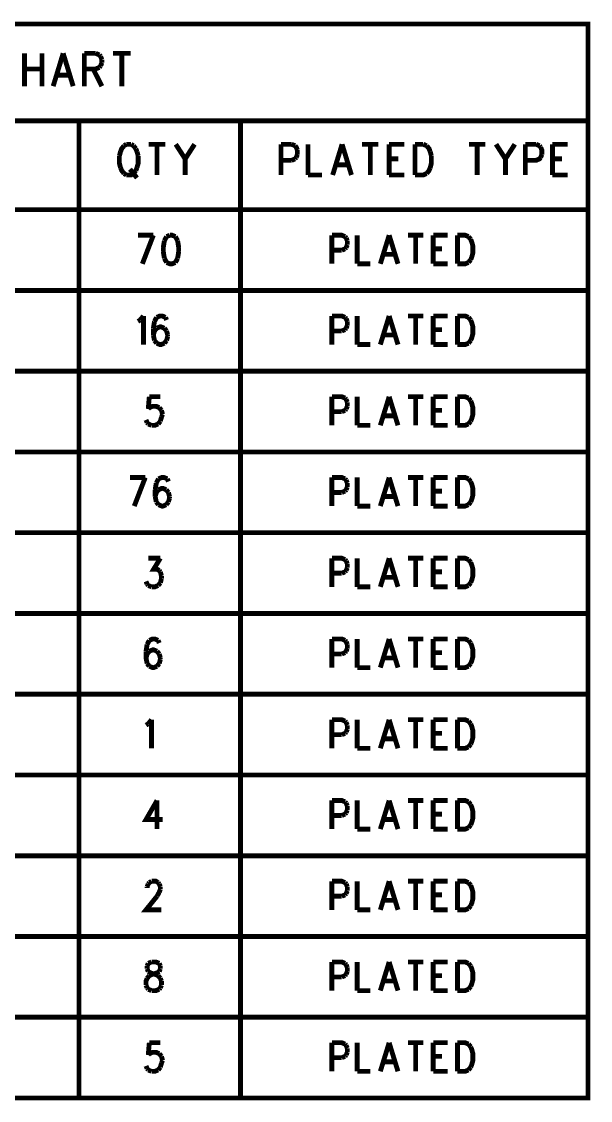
# Model space of a CAD drawing. Extents: x 7.3 to 18.3, y 4.7 to 13.
# Drawn here: x 16.522 to 18.282, y 7.992 to 11.332 of the extents above; entities that cross this region are included whole.
import ezdxf

# ---------------------------------------------------------------- set-up
doc = ezdxf.new("R2010")
doc.units = 0
doc.layers.add('DD_PHO', color=6, linetype='CONTINUOUS')

msp = doc.modelspace()

# ---------------------------------------------------------------- linework, layer by layer
at = {"layer": 'DD_PHO', "const_width": 0.015}
for points in [[(14.625, 11.325), (14.625, 8), (18.275, 8), (18.275, 11.325), (14.625, 11.325)], [(16.53136, 11.23421), (16.53136, 11.1325)], [(16.58545, 11.23421), (16.58545, 11.1325)], [(16.65113, 11.23421), (16.62022, 11.1325)], [(16.65113, 11.23421), (16.68204, 11.1325)], [(16.71681, 11.23421), (16.71681, 11.1325)], [(16.71681, 11.23421), (16.75159, 11.23421)], [(16.75159, 11.23421), (16.76318, 11.22937)], [(16.76318, 11.22937), (16.76704, 11.22453)], [(16.76704, 11.22453), (16.7709, 11.21484)], [(16.80568, 11.23421), (16.85977, 11.23421)], [(16.83272, 11.23421), (16.83272, 11.1325)], [(16.53136, 11.18578), (16.58545, 11.18578)], [(16.76318, 11.19062), (16.75159, 11.18578), (16.71681, 11.18578)], [(16.74386, 11.18578), (16.7709, 11.1325)], [(16.76704, 11.19546), (16.76318, 11.19062)], [(16.7709, 11.20515), (16.76704, 11.19546)], [(16.7709, 11.21484), (16.7709, 11.20515)], [(16.63181, 11.1664), (16.67045, 11.1664)], [(14.625, 11.025), (18.275, 11.025)], [(16.7, 11.025), (16.7, 8)], [(17.2, 11.025), (17.2, 8)], [(16.83954, 10.94812), (16.83227, 10.93906), (16.82863, 10.93)], [(16.84681, 10.95265), (16.83954, 10.94812)], [(16.86136, 10.95265), (16.84681, 10.95265)], [(16.86863, 10.94812), (16.86136, 10.95265)], [(16.8759, 10.93906), (16.86863, 10.94812)], [(16.9159, 10.95265), (16.96681, 10.95265)], [(16.94136, 10.95265), (16.94136, 10.8575)], [(16.99954, 10.95265), (17.02863, 10.90734)], [(17.05772, 10.95265), (17.02863, 10.90734)], [(17.325, 10.95265), (17.325, 10.8575)], [(17.325, 10.95265), (17.35772, 10.95265)], [(17.35772, 10.95265), (17.36863, 10.94812)], [(17.36863, 10.94812), (17.37227, 10.94359), (17.3759, 10.93453)], [(17.40863, 10.95265), (17.40863, 10.8575)], [(17.51409, 10.95265), (17.485, 10.8575)], [(17.51409, 10.95265), (17.54318, 10.8575)], [(17.5759, 10.95265), (17.62681, 10.95265)], [(17.60136, 10.95265), (17.60136, 10.8575)], [(17.65954, 10.95265), (17.65954, 10.8575)], [(17.65954, 10.95265), (17.70681, 10.95265)], [(17.73954, 10.95265), (17.73954, 10.8575)], [(17.73954, 10.95265), (17.765, 10.95265)], [(17.765, 10.95265), (17.7759, 10.94812)], [(17.7759, 10.94812), (17.78318, 10.93906), (17.78681, 10.93)], [(17.90681, 10.95265), (17.95772, 10.95265)], [(17.93227, 10.95265), (17.93227, 10.8575)], [(17.99045, 10.95265), (18.01954, 10.90734)], [(18.04863, 10.95265), (18.01954, 10.90734)], [(18.08136, 10.95265), (18.08136, 10.8575)], [(18.08136, 10.95265), (18.11409, 10.95265)], [(18.11409, 10.95265), (18.125, 10.94812)], [(18.125, 10.94812), (18.12863, 10.94359)], [(18.165, 10.95265), (18.165, 10.8575)], [(18.165, 10.95265), (18.21227, 10.95265)], [(16.82863, 10.93), (16.825, 10.9164)], [(16.825, 10.9164), (16.825, 10.89375), (16.82863, 10.88015)], [(16.87954, 10.93), (16.8759, 10.93906)], [(16.88318, 10.9164), (16.87954, 10.93)], [(16.87954, 10.88015), (16.88318, 10.89375), (16.88318, 10.9164)], [(17.3759, 10.92093), (17.37227, 10.91187)], [(17.3759, 10.93453), (17.3759, 10.92093)], [(17.78681, 10.93), (17.79045, 10.9164)], [(17.79045, 10.9164), (17.79045, 10.89375), (17.78681, 10.88015)], [(18.12863, 10.94359), (18.13227, 10.93453), (18.13227, 10.92093)], [(18.13227, 10.92093), (18.12863, 10.91187)], [(17.02863, 10.90734), (17.02863, 10.8575)], [(17.35772, 10.90281), (17.325, 10.90281)], [(17.36863, 10.90734), (17.35772, 10.90281)], [(17.37227, 10.91187), (17.36863, 10.90734)], [(17.4959, 10.88921), (17.53227, 10.88921)], [(17.65954, 10.90734), (17.68863, 10.90734)], [(18.01954, 10.90734), (18.01954, 10.8575)], [(18.12863, 10.91187), (18.125, 10.90734), (18.11409, 10.90281), (18.08136, 10.90281)], [(18.165, 10.90734), (18.19409, 10.90734)], [(16.82863, 10.88015), (16.83227, 10.87109), (16.83954, 10.86203)], [(16.83954, 10.86203), (16.84681, 10.8575)], [(16.84681, 10.8575), (16.86136, 10.8575), (16.86863, 10.86203)], [(16.85772, 10.87562), (16.87954, 10.84843)], [(16.86863, 10.86203), (16.8759, 10.87109)], [(16.8759, 10.87109), (16.87954, 10.88015)], [(17.40863, 10.8575), (17.45227, 10.8575)], [(17.65954, 10.8575), (17.70681, 10.8575)], [(17.7759, 10.86203), (17.765, 10.8575), (17.73954, 10.8575)], [(17.78681, 10.88015), (17.78318, 10.87109), (17.7759, 10.86203)], [(18.165, 10.8575), (18.21227, 10.8575)], [(18.275, 10.75), (14.625, 10.75)], [(16.8825, 10.67109), (16.93022, 10.67109)], [(16.93022, 10.67109), (16.89613, 10.5825)], [(16.96431, 10.65421), (16.9609, 10.63312)], [(16.97113, 10.66687), (16.96431, 10.65421)], [(16.98136, 10.67109), (16.97113, 10.66687)], [(16.9984, 10.66687), (16.98818, 10.67109), (16.98136, 10.67109)], [(17.00522, 10.65421), (16.9984, 10.66687)], [(17.00863, 10.63312), (17.00522, 10.65421)], [(17.4825, 10.67109), (17.4825, 10.5825)], [(17.4825, 10.67109), (17.51318, 10.67109), (17.5234, 10.66687)], [(17.5234, 10.66687), (17.52681, 10.66265)], [(17.52681, 10.66265), (17.53022, 10.65421)], [(17.53022, 10.65421), (17.53022, 10.64156)], [(17.5609, 10.67109), (17.5609, 10.5825)], [(17.65977, 10.67109), (17.6325, 10.5825)], [(17.65977, 10.67109), (17.68704, 10.5825)], [(17.71772, 10.67109), (17.76545, 10.67109)], [(17.74159, 10.67109), (17.74159, 10.5825)], [(17.79613, 10.67109), (17.79613, 10.5825)], [(17.79613, 10.67109), (17.84045, 10.67109)], [(17.87113, 10.67109), (17.87113, 10.5825)], [(17.87113, 10.67109), (17.895, 10.67109), (17.90522, 10.66687)], [(17.90522, 10.66687), (17.91204, 10.65843)], [(17.91204, 10.65843), (17.91545, 10.65), (17.91886, 10.63734), (17.91886, 10.61625), (17.91545, 10.60359), (17.91204, 10.59515)], [(16.9609, 10.63312), (16.9609, 10.62046)], [(16.9609, 10.62046), (16.96431, 10.59937)], [(17.00522, 10.59937), (17.00863, 10.62046)], [(17.00863, 10.62046), (17.00863, 10.63312)], [(17.51318, 10.62468), (17.4825, 10.62468)], [(17.5234, 10.6289), (17.51318, 10.62468)], [(17.52681, 10.63312), (17.5234, 10.6289)], [(17.53022, 10.64156), (17.52681, 10.63312)], [(17.79613, 10.6289), (17.8234, 10.6289)], [(16.96431, 10.59937), (16.97113, 10.58671)], [(16.97113, 10.58671), (16.98136, 10.5825), (16.98818, 10.5825), (16.9984, 10.58671)], [(16.9984, 10.58671), (17.00522, 10.59937)], [(17.5609, 10.5825), (17.60181, 10.5825)], [(17.64272, 10.61203), (17.67681, 10.61203)], [(17.79613, 10.5825), (17.84045, 10.5825)], [(17.90522, 10.58671), (17.895, 10.5825), (17.87113, 10.5825)], [(17.91204, 10.59515), (17.90522, 10.58671)], [(14.625, 10.5), (18.275, 10.5)], [(16.88931, 10.40843), (16.89954, 10.42109)], [(16.89954, 10.42109), (16.89954, 10.3325)], [(16.94045, 10.41687), (16.93363, 10.40421)], [(16.96772, 10.41687), (16.9575, 10.42109), (16.95068, 10.42109), (16.94045, 10.41687)], [(16.97113, 10.40843), (16.96772, 10.41687)], [(17.4825, 10.42109), (17.4825, 10.3325)], [(17.4825, 10.42109), (17.51318, 10.42109), (17.5234, 10.41687)], [(17.5234, 10.41687), (17.52681, 10.41265)], [(17.5609, 10.42109), (17.5609, 10.3325)], [(17.65977, 10.42109), (17.6325, 10.3325)], [(17.65977, 10.42109), (17.68704, 10.3325)], [(17.71772, 10.42109), (17.76545, 10.42109)], [(17.74159, 10.42109), (17.74159, 10.3325)], [(17.79613, 10.42109), (17.79613, 10.3325)], [(17.79613, 10.42109), (17.84045, 10.42109)], [(17.87113, 10.42109), (17.87113, 10.3325)], [(17.87113, 10.42109), (17.895, 10.42109), (17.90522, 10.41687)], [(17.90522, 10.41687), (17.91204, 10.40843)], [(16.8825, 10.40421), (16.88931, 10.40843)], [(16.93363, 10.40421), (16.93022, 10.38312)], [(16.93022, 10.38312), (16.93022, 10.36203)], [(16.94045, 10.38312), (16.93363, 10.37468)], [(16.96431, 10.38312), (16.95409, 10.38734), (16.95068, 10.38734), (16.94045, 10.38312)], [(16.97113, 10.37468), (16.96431, 10.38312)], [(17.52681, 10.38312), (17.5234, 10.3789)], [(17.52681, 10.41265), (17.53022, 10.40421)], [(17.53022, 10.39156), (17.52681, 10.38312)], [(17.53022, 10.40421), (17.53022, 10.39156)], [(17.91204, 10.40843), (17.91545, 10.4), (17.91886, 10.38734), (17.91886, 10.36625), (17.91545, 10.35359), (17.91204, 10.34515)], [(16.93363, 10.37468), (16.93022, 10.36203)], [(16.93022, 10.36203), (16.93363, 10.34515)], [(16.97454, 10.36203), (16.97113, 10.37468)], [(16.97113, 10.34515), (16.97454, 10.35781)], [(16.97454, 10.35781), (16.97454, 10.36203)], [(17.51318, 10.37468), (17.4825, 10.37468)], [(17.5234, 10.3789), (17.51318, 10.37468)], [(17.64272, 10.36203), (17.67681, 10.36203)], [(17.79613, 10.3789), (17.8234, 10.3789)], [(16.93363, 10.34515), (16.94045, 10.33671)], [(16.94045, 10.33671), (16.95068, 10.3325), (16.95409, 10.3325), (16.96431, 10.33671)], [(16.96431, 10.33671), (16.97113, 10.34515)], [(17.5609, 10.3325), (17.60181, 10.3325)], [(17.79613, 10.3325), (17.84045, 10.3325)], [(17.90522, 10.33671), (17.895, 10.3325), (17.87113, 10.3325)], [(17.91204, 10.34515), (17.90522, 10.33671)], [(14.625, 10.25), (18.275, 10.25)], [(16.91772, 10.17109), (16.91431, 10.13312)], [(16.95181, 10.17109), (16.91772, 10.17109)], [(17.4825, 10.17109), (17.4825, 10.0825)], [(17.4825, 10.17109), (17.51318, 10.17109), (17.5234, 10.16687)], [(17.5234, 10.16687), (17.52681, 10.16265)], [(17.52681, 10.16265), (17.53022, 10.15421)], [(17.53022, 10.15421), (17.53022, 10.14156)], [(17.5609, 10.17109), (17.5609, 10.0825)], [(17.65977, 10.17109), (17.6325, 10.0825)], [(17.65977, 10.17109), (17.68704, 10.0825)], [(17.71772, 10.17109), (17.76545, 10.17109)], [(17.74159, 10.17109), (17.74159, 10.0825)], [(17.79613, 10.17109), (17.79613, 10.0825)], [(17.79613, 10.17109), (17.84045, 10.17109)], [(17.87113, 10.17109), (17.87113, 10.0825)], [(17.87113, 10.17109), (17.895, 10.17109), (17.90522, 10.16687)], [(17.90522, 10.16687), (17.91204, 10.15843)], [(17.91204, 10.15843), (17.91545, 10.15), (17.91886, 10.13734), (17.91886, 10.11625), (17.91545, 10.10359), (17.91204, 10.09515)], [(16.91431, 10.13312), (16.91772, 10.13734)], [(16.91772, 10.13734), (16.92795, 10.14156), (16.93818, 10.14156), (16.9484, 10.13734)], [(16.9484, 10.13734), (16.95522, 10.1289)], [(16.95522, 10.1289), (16.95863, 10.11625)], [(16.95863, 10.11625), (16.95522, 10.10781)], [(17.51318, 10.12468), (17.4825, 10.12468)], [(17.5234, 10.1289), (17.51318, 10.12468)], [(17.52681, 10.13312), (17.5234, 10.1289)], [(17.53022, 10.14156), (17.52681, 10.13312)], [(17.79613, 10.1289), (17.8234, 10.1289)], [(16.9109, 10.09093), (16.9075, 10.09937)], [(16.91431, 10.08671), (16.9109, 10.09093)], [(16.92454, 10.0825), (16.91431, 10.08671)], [(16.945, 10.08671), (16.93477, 10.0825), (16.92454, 10.0825)], [(16.95181, 10.09515), (16.945, 10.08671)], [(16.95522, 10.10781), (16.95181, 10.09515)], [(17.5609, 10.0825), (17.60181, 10.0825)], [(17.64272, 10.11203), (17.67681, 10.11203)], [(17.79613, 10.0825), (17.84045, 10.0825)], [(17.90522, 10.08671), (17.895, 10.0825), (17.87113, 10.0825)], [(17.91204, 10.09515), (17.90522, 10.08671)], [(14.625, 10), (18.275, 10)], [(16.8575, 9.92109), (16.90522, 9.92109)], [(16.90522, 9.92109), (16.87113, 9.8325)], [(16.94613, 9.91687), (16.93931, 9.90421)], [(16.9734, 9.91687), (16.96318, 9.92109), (16.95636, 9.92109), (16.94613, 9.91687)], [(16.97681, 9.90843), (16.9734, 9.91687)], [(17.4825, 9.92109), (17.4825, 9.8325)], [(17.4825, 9.92109), (17.51318, 9.92109), (17.5234, 9.91687)], [(17.5234, 9.91687), (17.52681, 9.91265)], [(17.52681, 9.91265), (17.53022, 9.90421)], [(17.5609, 9.92109), (17.5609, 9.8325)], [(17.65977, 9.92109), (17.6325, 9.8325)], [(17.65977, 9.92109), (17.68704, 9.8325)], [(17.71772, 9.92109), (17.76545, 9.92109)], [(17.74159, 9.92109), (17.74159, 9.8325)], [(17.79613, 9.92109), (17.79613, 9.8325)], [(17.79613, 9.92109), (17.84045, 9.92109)], [(17.87113, 9.92109), (17.87113, 9.8325)], [(17.87113, 9.92109), (17.895, 9.92109), (17.90522, 9.91687)], [(17.90522, 9.91687), (17.91204, 9.90843)], [(16.93931, 9.90421), (16.9359, 9.88312)], [(16.9359, 9.88312), (16.9359, 9.86203)], [(16.94613, 9.88312), (16.93931, 9.87468)], [(16.97, 9.88312), (16.95977, 9.88734), (16.95636, 9.88734), (16.94613, 9.88312)], [(16.97681, 9.87468), (16.97, 9.88312)], [(17.5234, 9.8789), (17.51318, 9.87468)], [(17.52681, 9.88312), (17.5234, 9.8789)], [(17.53022, 9.89156), (17.52681, 9.88312)], [(17.53022, 9.90421), (17.53022, 9.89156)], [(17.79613, 9.8789), (17.8234, 9.8789)], [(17.91204, 9.90843), (17.91545, 9.9), (17.91886, 9.88734), (17.91886, 9.86625), (17.91545, 9.85359), (17.91204, 9.84515)], [(16.93931, 9.87468), (16.9359, 9.86203)], [(16.9359, 9.86203), (16.93931, 9.84515)], [(16.98022, 9.86203), (16.97681, 9.87468)], [(16.97681, 9.84515), (16.98022, 9.85781)], [(16.98022, 9.85781), (16.98022, 9.86203)], [(17.51318, 9.87468), (17.4825, 9.87468)], [(17.64272, 9.86203), (17.67681, 9.86203)], [(16.93931, 9.84515), (16.94613, 9.83671)], [(16.94613, 9.83671), (16.95636, 9.8325), (16.95977, 9.8325), (16.97, 9.83671)], [(16.97, 9.83671), (16.97681, 9.84515)], [(17.5609, 9.8325), (17.60181, 9.8325)], [(17.79613, 9.8325), (17.84045, 9.8325)], [(17.90522, 9.83671), (17.895, 9.8325), (17.87113, 9.8325)], [(17.91204, 9.84515), (17.90522, 9.83671)], [(14.625, 9.75), (18.275, 9.75)], [(16.91431, 9.67109), (16.95181, 9.67109)], [(16.95181, 9.67109), (16.93136, 9.63734), (16.94159, 9.63734), (16.9484, 9.63312)], [(17.4825, 9.67109), (17.4825, 9.5825)], [(17.4825, 9.67109), (17.51318, 9.67109), (17.5234, 9.66687)], [(17.5234, 9.66687), (17.52681, 9.66265)], [(17.52681, 9.66265), (17.53022, 9.65421)], [(17.53022, 9.65421), (17.53022, 9.64156)], [(17.5609, 9.67109), (17.5609, 9.5825)], [(17.65977, 9.67109), (17.6325, 9.5825)], [(17.65977, 9.67109), (17.68704, 9.5825)], [(17.71772, 9.67109), (17.76545, 9.67109)], [(17.74159, 9.67109), (17.74159, 9.5825)], [(17.79613, 9.67109), (17.79613, 9.5825)], [(17.79613, 9.67109), (17.84045, 9.67109)], [(17.87113, 9.67109), (17.87113, 9.5825)], [(17.87113, 9.67109), (17.895, 9.67109), (17.90522, 9.66687)], [(17.90522, 9.66687), (17.91204, 9.65843)], [(17.91204, 9.65843), (17.91545, 9.65), (17.91886, 9.63734), (17.91886, 9.61625), (17.91545, 9.60359), (17.91204, 9.59515)], [(16.9484, 9.63312), (16.95181, 9.6289)], [(16.95181, 9.6289), (16.95522, 9.61625)], [(16.95522, 9.61625), (16.95522, 9.60781)], [(17.51318, 9.62468), (17.4825, 9.62468)], [(17.5234, 9.6289), (17.51318, 9.62468)], [(17.52681, 9.63312), (17.5234, 9.6289)], [(17.53022, 9.64156), (17.52681, 9.63312)], [(17.64272, 9.61203), (17.67681, 9.61203)], [(17.79613, 9.6289), (17.8234, 9.6289)], [(16.9109, 9.59093), (16.9075, 9.59937)], [(16.91431, 9.58671), (16.9109, 9.59093)], [(16.92454, 9.5825), (16.91431, 9.58671)], [(16.945, 9.58671), (16.93477, 9.5825), (16.92454, 9.5825)], [(16.95181, 9.59515), (16.945, 9.58671)], [(16.95522, 9.60781), (16.95181, 9.59515)], [(17.5609, 9.5825), (17.60181, 9.5825)], [(17.79613, 9.5825), (17.84045, 9.5825)], [(17.90522, 9.58671), (17.895, 9.5825), (17.87113, 9.5825)], [(17.91204, 9.59515), (17.90522, 9.58671)], [(14.625, 9.5), (18.275, 9.5)], [(16.91772, 9.41687), (16.9109, 9.40421)], [(16.945, 9.41687), (16.93477, 9.42109), (16.92795, 9.42109), (16.91772, 9.41687)], [(16.9484, 9.40843), (16.945, 9.41687)], [(17.4825, 9.42109), (17.4825, 9.3325)], [(17.4825, 9.42109), (17.51318, 9.42109), (17.5234, 9.41687)], [(17.5234, 9.41687), (17.52681, 9.41265)], [(17.52681, 9.41265), (17.53022, 9.40421)], [(17.5609, 9.42109), (17.5609, 9.3325)], [(17.65977, 9.42109), (17.6325, 9.3325)], [(17.65977, 9.42109), (17.68704, 9.3325)], [(17.71772, 9.42109), (17.76545, 9.42109)], [(17.74159, 9.42109), (17.74159, 9.3325)], [(17.79613, 9.42109), (17.79613, 9.3325)], [(17.79613, 9.42109), (17.84045, 9.42109)], [(17.87113, 9.42109), (17.87113, 9.3325)], [(17.87113, 9.42109), (17.895, 9.42109), (17.90522, 9.41687)], [(17.90522, 9.41687), (17.91204, 9.40843)], [(16.9109, 9.40421), (16.9075, 9.38312)], [(16.9075, 9.38312), (16.9075, 9.36203), (16.9109, 9.34515)], [(16.91772, 9.38312), (16.9109, 9.37468)], [(16.94159, 9.38312), (16.93136, 9.38734), (16.92795, 9.38734), (16.91772, 9.38312)], [(16.9484, 9.37468), (16.94159, 9.38312)], [(17.5234, 9.3789), (17.51318, 9.37468)], [(17.52681, 9.38312), (17.5234, 9.3789)], [(17.53022, 9.39156), (17.52681, 9.38312)], [(17.53022, 9.40421), (17.53022, 9.39156)], [(17.79613, 9.3789), (17.8234, 9.3789)], [(17.91204, 9.40843), (17.91545, 9.4), (17.91886, 9.38734), (17.91886, 9.36625), (17.91545, 9.35359), (17.91204, 9.34515)], [(16.9109, 9.37468), (16.9075, 9.36203)], [(16.9109, 9.34515), (16.91772, 9.33671)], [(16.94159, 9.33671), (16.9484, 9.34515)], [(16.95181, 9.36203), (16.9484, 9.37468)], [(16.9484, 9.34515), (16.95181, 9.35781)], [(16.95181, 9.35781), (16.95181, 9.36203)], [(17.51318, 9.37468), (17.4825, 9.37468)], [(17.64272, 9.36203), (17.67681, 9.36203)], [(17.91204, 9.34515), (17.90522, 9.33671)], [(16.91772, 9.33671), (16.92795, 9.3325), (16.93136, 9.3325), (16.94159, 9.33671)], [(17.5609, 9.3325), (17.60181, 9.3325)], [(17.79613, 9.3325), (17.84045, 9.3325)], [(17.90522, 9.33671), (17.895, 9.3325), (17.87113, 9.3325)], [(14.625, 9.25), (18.275, 9.25)], [(16.9075, 9.15421), (16.91431, 9.15843)], [(16.91431, 9.15843), (16.92454, 9.17109)], [(16.92454, 9.17109), (16.92454, 9.0825)], [(17.4825, 9.17109), (17.4825, 9.0825)], [(17.4825, 9.17109), (17.51318, 9.17109), (17.5234, 9.16687)], [(17.5234, 9.16687), (17.52681, 9.16265)], [(17.52681, 9.16265), (17.53022, 9.15421)], [(17.53022, 9.15421), (17.53022, 9.14156)], [(17.5609, 9.17109), (17.5609, 9.0825)], [(17.65977, 9.17109), (17.6325, 9.0825)], [(17.65977, 9.17109), (17.68704, 9.0825)], [(17.71772, 9.17109), (17.76545, 9.17109)], [(17.74159, 9.17109), (17.74159, 9.0825)], [(17.79613, 9.17109), (17.79613, 9.0825)], [(17.79613, 9.17109), (17.84045, 9.17109)], [(17.87113, 9.17109), (17.87113, 9.0825)], [(17.87113, 9.17109), (17.895, 9.17109), (17.90522, 9.16687)], [(17.90522, 9.16687), (17.91204, 9.15843)], [(17.91204, 9.15843), (17.91545, 9.15), (17.91886, 9.13734), (17.91886, 9.11625), (17.91545, 9.10359), (17.91204, 9.09515)], [(17.51318, 9.12468), (17.4825, 9.12468)], [(17.5234, 9.1289), (17.51318, 9.12468)], [(17.52681, 9.13312), (17.5234, 9.1289)], [(17.53022, 9.14156), (17.52681, 9.13312)], [(17.64272, 9.11203), (17.67681, 9.11203)], [(17.79613, 9.1289), (17.8234, 9.1289)], [(17.5609, 9.0825), (17.60181, 9.0825)], [(17.79613, 9.0825), (17.84045, 9.0825)], [(17.90522, 9.08671), (17.895, 9.0825), (17.87113, 9.0825)], [(17.91204, 9.09515), (17.90522, 9.08671)], [(14.625, 9), (18.275, 9)], [(16.94159, 8.92109), (16.9075, 8.86203), (16.95863, 8.86203)], [(16.94159, 8.92109), (16.94159, 8.8325)], [(17.4825, 8.92109), (17.4825, 8.8325)], [(17.4825, 8.92109), (17.51318, 8.92109), (17.5234, 8.91687)], [(17.5234, 8.91687), (17.52681, 8.91265)], [(17.52681, 8.91265), (17.53022, 8.90421)], [(17.5609, 8.92109), (17.5609, 8.8325)], [(17.65977, 8.92109), (17.6325, 8.8325)], [(17.65977, 8.92109), (17.68704, 8.8325)], [(17.71772, 8.92109), (17.76545, 8.92109)], [(17.74159, 8.92109), (17.74159, 8.8325)], [(17.79613, 8.92109), (17.79613, 8.8325)], [(17.79613, 8.92109), (17.84045, 8.92109)], [(17.87113, 8.92109), (17.87113, 8.8325)], [(17.87113, 8.92109), (17.895, 8.92109), (17.90522, 8.91687)], [(17.90522, 8.91687), (17.91204, 8.90843)], [(17.5234, 8.8789), (17.51318, 8.87468)], [(17.52681, 8.88312), (17.5234, 8.8789)], [(17.53022, 8.89156), (17.52681, 8.88312)], [(17.53022, 8.90421), (17.53022, 8.89156)], [(17.79613, 8.8789), (17.8234, 8.8789)], [(17.91204, 8.90843), (17.91545, 8.9), (17.91886, 8.88734), (17.91886, 8.86625), (17.91545, 8.85359), (17.91204, 8.84515)], [(17.51318, 8.87468), (17.4825, 8.87468)], [(17.64272, 8.86203), (17.67681, 8.86203)], [(17.91204, 8.84515), (17.90522, 8.83671)], [(17.5609, 8.8325), (17.60181, 8.8325)], [(17.79613, 8.8325), (17.84045, 8.8325)], [(17.90522, 8.83671), (17.895, 8.8325), (17.87113, 8.8325)], [(14.625, 8.75), (18.275, 8.75)], [(16.9109, 8.65421), (16.91431, 8.66265)], [(16.9109, 8.65), (16.9109, 8.65421)], [(16.91431, 8.66265), (16.91772, 8.66687)], [(16.91772, 8.66687), (16.92454, 8.67109)], [(16.92454, 8.67109), (16.93818, 8.67109), (16.945, 8.66687)], [(16.945, 8.66687), (16.9484, 8.66265)], [(16.9484, 8.66265), (16.95181, 8.65421)], [(16.95181, 8.64578), (16.9484, 8.63734)], [(16.95181, 8.65421), (16.95181, 8.64578)], [(17.4825, 8.67109), (17.4825, 8.5825)], [(17.4825, 8.67109), (17.51318, 8.67109), (17.5234, 8.66687)], [(17.5234, 8.66687), (17.52681, 8.66265)], [(17.52681, 8.66265), (17.53022, 8.65421)], [(17.53022, 8.65421), (17.53022, 8.64156)], [(17.5609, 8.67109), (17.5609, 8.5825)], [(17.65977, 8.67109), (17.6325, 8.5825)], [(17.65977, 8.67109), (17.68704, 8.5825)], [(17.71772, 8.67109), (17.76545, 8.67109)], [(17.74159, 8.67109), (17.74159, 8.5825)], [(17.79613, 8.67109), (17.79613, 8.5825)], [(17.79613, 8.67109), (17.84045, 8.67109)], [(17.87113, 8.67109), (17.87113, 8.5825)], [(17.87113, 8.67109), (17.895, 8.67109), (17.90522, 8.66687)], [(17.90522, 8.66687), (17.91204, 8.65843)], [(17.91204, 8.65843), (17.91545, 8.65), (17.91886, 8.63734), (17.91886, 8.61625), (17.91545, 8.60359), (17.91204, 8.59515)], [(16.94159, 8.62468), (16.9075, 8.5825), (16.95522, 8.5825)], [(16.9484, 8.63734), (16.94159, 8.62468)], [(17.51318, 8.62468), (17.4825, 8.62468)], [(17.5234, 8.6289), (17.51318, 8.62468)], [(17.52681, 8.63312), (17.5234, 8.6289)], [(17.53022, 8.64156), (17.52681, 8.63312)], [(17.64272, 8.61203), (17.67681, 8.61203)], [(17.79613, 8.6289), (17.8234, 8.6289)], [(17.5609, 8.5825), (17.60181, 8.5825)], [(17.79613, 8.5825), (17.84045, 8.5825)], [(17.90522, 8.58671), (17.895, 8.5825), (17.87113, 8.5825)], [(17.91204, 8.59515), (17.90522, 8.58671)], [(14.625, 8.5), (18.275, 8.5)], [(16.91431, 8.41687), (16.9109, 8.40843)], [(16.92454, 8.42109), (16.91431, 8.41687)], [(16.9484, 8.41687), (16.93818, 8.42109), (16.92454, 8.42109)], [(16.95181, 8.40843), (16.9484, 8.41687)], [(17.4825, 8.42109), (17.4825, 8.3325)], [(17.4825, 8.42109), (17.51318, 8.42109), (17.5234, 8.41687)], [(17.5234, 8.41687), (17.52681, 8.41265)], [(17.52681, 8.41265), (17.53022, 8.40421)], [(17.5609, 8.42109), (17.5609, 8.3325)], [(17.65977, 8.42109), (17.6325, 8.3325)], [(17.65977, 8.42109), (17.68704, 8.3325)], [(17.71772, 8.42109), (17.76545, 8.42109)], [(17.74159, 8.42109), (17.74159, 8.3325)], [(17.79613, 8.42109), (17.79613, 8.3325)], [(17.79613, 8.42109), (17.84045, 8.42109)], [(17.87113, 8.42109), (17.87113, 8.3325)], [(17.87113, 8.42109), (17.895, 8.42109), (17.90522, 8.41687)], [(17.90522, 8.41687), (17.91204, 8.40843)], [(16.9109, 8.40843), (16.9109, 8.4)], [(16.9109, 8.4), (16.91431, 8.39156)], [(16.9109, 8.37046), (16.91772, 8.3789)], [(16.91431, 8.39156), (16.92113, 8.38734)], [(16.91772, 8.3789), (16.92795, 8.38312)], [(16.92113, 8.38734), (16.93477, 8.38312)], [(16.92795, 8.38312), (16.94159, 8.38734), (16.9484, 8.39156)], [(16.93477, 8.38312), (16.945, 8.3789)], [(16.945, 8.3789), (16.95181, 8.37046)], [(16.9484, 8.39156), (16.95181, 8.4)], [(16.95181, 8.4), (16.95181, 8.40843)], [(17.5234, 8.3789), (17.51318, 8.37468)], [(17.52681, 8.38312), (17.5234, 8.3789)], [(17.53022, 8.39156), (17.52681, 8.38312)], [(17.53022, 8.40421), (17.53022, 8.39156)], [(17.79613, 8.3789), (17.8234, 8.3789)], [(17.91204, 8.40843), (17.91545, 8.4), (17.91886, 8.38734), (17.91886, 8.36625), (17.91545, 8.35359), (17.91204, 8.34515)], [(16.9075, 8.34937), (16.9075, 8.36203), (16.9109, 8.37046)], [(16.9109, 8.34093), (16.9075, 8.34937)], [(16.95181, 8.37046), (16.95522, 8.36203)], [(16.95522, 8.34937), (16.95181, 8.34093)], [(16.95522, 8.36203), (16.95522, 8.34937)], [(17.51318, 8.37468), (17.4825, 8.37468)], [(17.64272, 8.36203), (17.67681, 8.36203)], [(17.91204, 8.34515), (17.90522, 8.33671)], [(16.91431, 8.33671), (16.9109, 8.34093)], [(16.92454, 8.3325), (16.91431, 8.33671)], [(16.9484, 8.33671), (16.93818, 8.3325), (16.92454, 8.3325)], [(16.95181, 8.34093), (16.9484, 8.33671)], [(17.5609, 8.3325), (17.60181, 8.3325)], [(17.79613, 8.3325), (17.84045, 8.3325)], [(17.90522, 8.33671), (17.895, 8.3325), (17.87113, 8.3325)], [(14.625, 8.25), (18.275, 8.25)], [(16.91772, 8.17109), (16.91431, 8.13312)], [(16.95181, 8.17109), (16.91772, 8.17109)], [(17.4825, 8.17109), (17.4825, 8.0825)], [(17.4825, 8.17109), (17.51318, 8.17109), (17.5234, 8.16687)], [(17.5234, 8.16687), (17.52681, 8.16265)], [(17.52681, 8.16265), (17.53022, 8.15421)], [(17.53022, 8.15421), (17.53022, 8.14156)], [(17.5609, 8.17109), (17.5609, 8.0825)], [(17.65977, 8.17109), (17.6325, 8.0825)], [(17.65977, 8.17109), (17.68704, 8.0825)], [(17.71772, 8.17109), (17.76545, 8.17109)], [(17.74159, 8.17109), (17.74159, 8.0825)], [(17.79613, 8.17109), (17.79613, 8.0825)], [(17.79613, 8.17109), (17.84045, 8.17109)], [(17.87113, 8.17109), (17.87113, 8.0825)], [(17.87113, 8.17109), (17.895, 8.17109), (17.90522, 8.16687)], [(17.90522, 8.16687), (17.91204, 8.15843)], [(17.91204, 8.15843), (17.91545, 8.15), (17.91886, 8.13734), (17.91886, 8.11625), (17.91545, 8.10359), (17.91204, 8.09515)], [(16.91431, 8.13312), (16.91772, 8.13734)], [(16.91772, 8.13734), (16.92795, 8.14156), (16.93818, 8.14156), (16.9484, 8.13734)], [(16.9484, 8.13734), (16.95522, 8.1289)], [(16.95522, 8.1289), (16.95863, 8.11625)], [(16.95863, 8.11625), (16.95522, 8.10781)], [(17.51318, 8.12468), (17.4825, 8.12468)], [(17.5234, 8.1289), (17.51318, 8.12468)], [(17.52681, 8.13312), (17.5234, 8.1289)], [(17.53022, 8.14156), (17.52681, 8.13312)], [(17.64272, 8.11203), (17.67681, 8.11203)], [(17.79613, 8.1289), (17.8234, 8.1289)], [(16.9109, 8.09093), (16.9075, 8.09937)], [(16.91431, 8.08671), (16.9109, 8.09093)], [(16.92454, 8.0825), (16.91431, 8.08671)], [(16.945, 8.08671), (16.93477, 8.0825), (16.92454, 8.0825)], [(16.95181, 8.09515), (16.945, 8.08671)], [(16.95522, 8.10781), (16.95181, 8.09515)], [(17.5609, 8.0825), (17.60181, 8.0825)], [(17.79613, 8.0825), (17.84045, 8.0825)], [(17.90522, 8.08671), (17.895, 8.0825), (17.87113, 8.0825)], [(17.91204, 8.09515), (17.90522, 8.08671)]]:
    msp.add_lwpolyline(points, dxfattribs=at)

doc.saveas('drawing.dxf')
